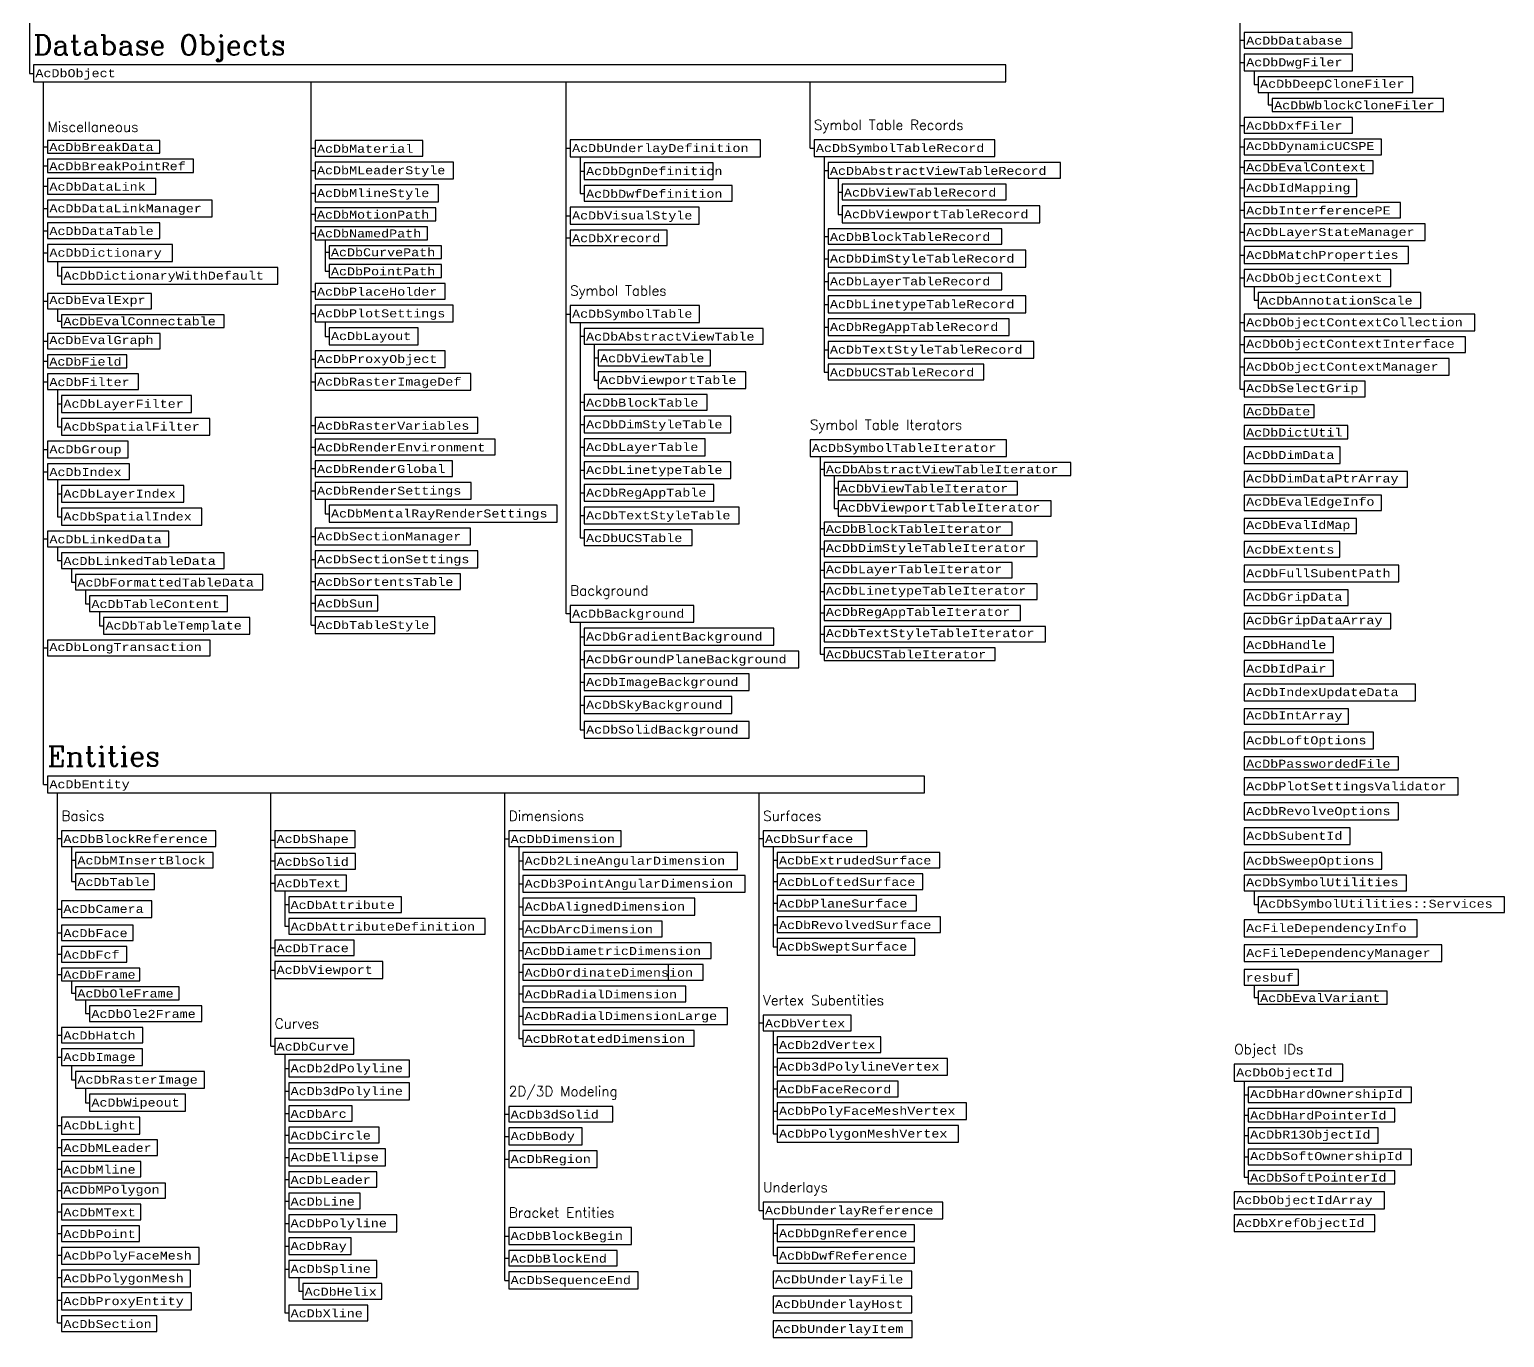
# Model space of a CAD drawing. Header units: inches. Extents: x 350 to 856, y -216 to 10.
# Drawn here: x 351.1 to 424.8, y -106.5 to -41.1 of the extents above; entities that cross this region are included whole.
import ezdxf

# ---------------------------------------------------------------- set-up
doc = ezdxf.new("R2010")
doc.units = ezdxf.units.IN
doc.header["$MEASUREMENT"] = 0
doc.layers.add('Unmanaged', color=7, linetype='Continuous')
doc.layers.add('Unmanaged w Wrappers', color=3, linetype='Continuous')
doc.styles.add('Categories', font='romanc.shx', dxfattribs={"height": 0.5})
doc.styles.add('Headings', font='romanc.shx', dxfattribs={"height": 1})
doc.styles.add('Unmanaged', font='COUR.TTF', dxfattribs={"height": 0.2})

msp = doc.modelspace()

# ---------------------------------------------------------------- linework, layer by layer
for p, q in [((411.623, -59.114), (411.623, -0.743)), ((351.1, -38.777), (351.1, -43.341)), ((411.623, -41.686), (411.823, -41.686)), ((351.1, -43.341), (351.3, -43.341)), ((411.623, -42.795), (411.823, -42.795)), ((412.323, -43.216), (412.323, -43.904)), ((351.8, -78.873), (351.8, -43.763)), ((365.175, -70.918), (365.175, -43.763)), ((377.926, -70.351), (377.926, -43.763)), ((390.115, -47.083), (390.115, -43.763)), ((412.323, -43.904), (412.523, -43.904)), ((413.023, -44.292), (413.023, -44.919)), ((413.023, -44.919), (413.223, -44.919)), ((411.623, -45.938), (411.823, -45.938)), ((351.8, -47.015), (352, -47.015)), ((365.175, -47.086), (365.375, -47.086)), ((377.926, -47.083), (378.126, -47.083)), ((390.115, -47.083), (390.315, -47.083)), ((411.623, -47.016), (411.823, -47.016)), ((378.626, -47.504), (378.626, -49.338)), ((390.815, -47.501), (390.815, -58.263)), ((351.8, -47.963), (352, -47.963)), ((365.175, -48.195), (365.375, -48.195)), ((378.626, -48.225), (378.826, -48.225)), ((390.815, -48.192), (391.015, -48.192)), ((391.515, -48.583), (391.515, -50.387)), ((411.623, -48.024), (411.823, -48.024)), ((351.8, -48.981), (352, -48.981)), ((365.175, -49.334), (365.375, -49.334)), ((378.626, -49.338), (378.826, -49.338)), ((391.515, -49.274), (391.715, -49.274)), ((411.623, -49.066), (411.823, -49.066)), ((351.8, -50.094), (352, -50.094)), ((365.175, -50.383), (365.375, -50.383)), ((377.926, -50.451), (378.126, -50.451)), ((391.515, -50.387), (391.715, -50.387)), ((411.623, -50.175), (411.823, -50.175)), ((351.8, -51.203), (352, -51.203)), ((365.175, -51.331), (365.375, -51.331)), ((377.926, -51.56), (378.126, -51.56)), ((390.815, -51.496), (391.015, -51.496)), ((411.623, -51.28), (411.823, -51.28)), ((351.8, -52.312), (352, -52.312)), ((365.875, -51.651), (365.875, -53.219)), ((365.875, -52.271), (366.075, -52.271)), ((352.5, -52.733), (352.5, -53.455)), ((390.815, -52.605), (391.015, -52.605)), ((411.623, -52.419), (411.823, -52.419)), ((352.5, -53.455), (352.7, -53.455)), ((365.875, -53.219), (366.075, -53.219)), ((390.815, -53.744), (391.015, -53.744)), ((411.623, -53.562), (411.823, -53.562)), ((365.175, -54.234), (365.375, -54.234)), ((412.323, -53.983), (412.323, -54.675)), ((351.8, -54.719), (352, -54.719)), ((352.5, -55.1), (352.5, -55.72)), ((390.815, -54.883), (391.015, -54.883)), ((412.323, -54.675), (412.523, -54.675)), ((352.5, -55.72), (352.7, -55.72)), ((365.175, -55.342), (365.375, -55.342)), ((365.875, -55.764), (365.875, -56.482)), ((377.926, -55.365), (378.126, -55.365)), ((378.626, -55.783), (378.626, -66.545)), ((390.815, -56.022), (391.015, -56.022)), ((411.623, -55.787), (411.823, -55.787)), ((351.8, -56.721), (352, -56.721)), ((365.875, -56.482), (366.075, -56.482)), ((378.626, -56.474), (378.826, -56.474)), ((379.326, -56.865), (379.326, -58.669)), ((390.815, -57.158), (391.015, -57.158)), ((411.623, -56.896), (411.823, -56.896)), ((351.8, -57.729), (352, -57.729)), ((365.175, -57.621), (365.375, -57.621)), ((379.326, -57.556), (379.526, -57.556)), ((411.623, -58.005), (411.823, -58.005)), ((351.8, -58.747), (352, -58.747)), ((365.175, -58.76), (365.375, -58.76)), ((379.326, -58.669), (379.526, -58.669)), ((390.815, -58.263), (391.015, -58.263)), ((352.5, -59.138), (352.5, -61.003)), ((411.623, -59.114), (411.823, -59.114)), ((352.5, -59.86), (352.7, -59.86)), ((378.626, -59.778), (378.826, -59.778)), ((352.5, -61.003), (352.7, -61.003)), ((365.175, -60.93), (365.375, -60.93)), ((378.626, -60.887), (378.826, -60.887)), ((351.8, -62.142), (352, -62.142)), ((365.175, -62.012), (365.375, -62.012)), ((378.626, -62.026), (378.826, -62.026)), ((390.615, -62.486), (390.615, -72.365)), ((351.8, -63.247), (352, -63.247)), ((365.175, -63.091), (365.375, -63.091)), ((378.626, -63.165), (378.826, -63.165)), ((390.615, -63.114), (390.815, -63.114)), ((352.5, -63.635), (352.5, -65.492)), ((391.315, -63.441), (391.315, -65.083)), ((391.315, -64.068), (391.515, -64.068)), ((352.5, -64.352), (352.7, -64.352)), ((365.175, -64.2), (365.375, -64.2)), ((365.875, -64.621), (365.875, -65.343)), ((378.626, -64.304), (378.826, -64.304)), ((352.5, -65.492), (352.7, -65.492)), ((365.875, -65.343), (366.075, -65.343)), ((378.626, -65.44), (378.826, -65.44)), ((391.315, -65.083), (391.515, -65.083)), ((390.615, -66.091), (390.815, -66.091)), ((351.8, -66.604), (352, -66.604)), ((352.5, -66.995), (352.5, -67.687)), ((365.175, -66.486), (365.375, -66.486)), ((378.626, -66.545), (378.826, -66.545)), ((352.5, -67.687), (352.7, -67.687)), ((365.175, -67.628), (365.375, -67.628)), ((390.615, -67.099), (390.815, -67.099)), ((353.2, -68.078), (353.2, -68.765)), ((390.615, -68.167), (390.815, -68.167)), ((353.2, -68.765), (353.4, -68.765)), ((353.9, -69.153), (353.9, -69.841)), ((365.175, -68.737), (365.375, -68.737)), ((390.615, -69.235), (390.815, -69.235)), ((353.9, -69.841), (354.1, -69.841)), ((365.175, -69.812), (365.375, -69.812)), ((354.6, -70.228), (354.6, -70.946)), ((378.126, -70.351), (377.926, -70.351)), ((378.626, -70.768), (378.626, -76.143)), ((390.615, -70.304), (390.815, -70.304)), ((354.6, -70.946), (354.8, -70.946)), ((365.175, -70.918), (365.375, -70.918)), ((378.626, -71.49), (378.826, -71.49)), ((390.615, -71.365), (390.815, -71.365)), ((351.8, -72.051), (352, -72.051)), ((378.626, -72.629), (378.826, -72.629)), ((390.615, -72.365), (390.815, -72.365)), ((378.626, -73.764), (378.826, -73.764)), ((378.626, -74.904), (378.826, -74.904)), ((378.626, -76.143), (378.826, -76.143)), ((351.8, -78.873), (352, -78.873)), ((352.5, -105.783), (352.5, -79.294)), ((363.156, -91.956), (363.156, -79.294)), ((374.855, -103.654), (374.855, -79.294)), ((387.569, -100.167), (387.569, -79.294)), ((352.5, -81.58), (352.7, -81.58)), ((363.156, -81.66), (363.356, -81.66)), ((374.855, -81.584), (375.055, -81.584)), ((387.569, -81.58), (387.769, -81.58)), ((353.2, -81.968), (353.2, -83.731)), ((375.555, -81.975), (375.555, -91.567)), ((388.269, -81.968), (388.269, -86.986)), ((353.2, -82.655), (353.4, -82.655)), ((363.156, -82.693), (363.356, -82.693)), ((375.555, -82.696), (375.755, -82.696)), ((388.269, -82.655), (388.469, -82.655)), ((353.2, -83.731), (353.4, -83.731)), ((363.156, -83.798), (363.356, -83.798)), ((375.555, -83.839), (375.755, -83.839)), ((388.269, -83.731), (388.469, -83.731)), ((363.856, -84.186), (363.856, -85.959)), ((412.323, -84.19), (412.323, -84.877)), ((352.5, -85.105), (352.7, -85.105)), ((363.856, -84.877), (364.056, -84.877)), ((375.555, -84.982), (375.755, -84.982)), ((388.269, -84.806), (388.469, -84.806)), ((412.323, -84.877), (412.523, -84.877)), ((363.856, -85.959), (364.056, -85.959)), ((375.555, -86.094), (375.755, -86.094)), ((388.269, -85.881), (388.469, -85.881)), ((352.5, -86.287), (352.7, -86.287)), ((388.269, -86.986), (388.469, -86.986)), ((352.5, -87.362), (352.7, -87.362)), ((363.156, -87.038), (363.356, -87.038)), ((375.555, -87.177), (375.755, -87.177)), ((352.5, -88.37), (352.7, -88.37)), ((363.156, -88.147), (363.356, -88.147)), ((375.555, -88.259), (375.755, -88.259)), ((353.2, -88.69), (353.2, -89.31)), ((412.323, -88.898), (412.323, -89.526)), ((353.2, -89.31), (353.4, -89.31)), ((353.9, -89.63), (353.9, -90.321)), ((375.555, -89.341), (375.755, -89.341)), ((412.323, -89.526), (412.523, -89.526)), ((353.9, -90.321), (354.1, -90.321)), ((375.555, -90.454), (375.755, -90.454)), ((352.5, -91.398), (352.7, -91.398)), ((387.569, -90.792), (387.769, -90.792)), ((388.269, -91.179), (388.269, -96.331)), ((363.156, -91.956), (363.356, -91.956)), ((375.555, -91.567), (375.755, -91.567)), ((388.269, -91.87), (388.469, -91.87)), ((352.5, -92.504), (352.7, -92.504)), ((363.856, -92.344), (363.856, -105.282)), ((353.2, -92.921), (353.2, -93.639)), ((363.856, -93.065), (364.056, -93.065)), ((388.269, -92.981), (388.469, -92.981)), ((353.2, -93.639), (353.4, -93.639)), ((353.9, -94.057), (353.9, -94.778)), ((363.856, -94.208), (364.056, -94.208)), ((388.269, -94.09), (388.469, -94.09)), ((411.823, -93.696), (411.823, -98.504)), ((353.9, -94.778), (354.1, -94.778)), ((411.823, -94.384), (412.023, -94.384)), ((363.856, -95.317), (364.056, -95.317)), ((374.855, -95.349), (375.055, -95.349)), ((388.269, -95.195), (388.469, -95.195)), ((411.823, -95.399), (412.023, -95.399)), ((352.5, -95.921), (352.7, -95.921)), ((363.856, -96.396), (364.056, -96.396)), ((374.855, -96.458), (375.055, -96.458)), ((388.269, -96.331), (388.469, -96.331)), ((411.823, -96.414), (412.023, -96.414)), ((352.5, -97.019), (352.7, -97.019)), ((363.856, -97.508), (364.056, -97.508)), ((374.855, -97.597), (375.055, -97.597)), ((411.823, -97.489), (412.023, -97.489)), ((352.5, -98.098), (352.7, -98.098)), ((363.856, -98.617), (364.056, -98.617)), ((411.823, -98.504), (412.023, -98.504)), ((352.5, -99.17), (352.7, -99.17)), ((352.5, -100.238), (352.7, -100.238)), ((363.856, -99.696), (364.056, -99.696)), ((387.569, -100.167), (387.769, -100.167)), ((363.856, -100.808), (364.056, -100.808)), ((388.269, -100.584), (388.269, -102.407)), ((352.5, -101.317), (352.7, -101.317)), ((374.855, -101.44), (375.055, -101.44)), ((388.269, -101.302), (388.469, -101.302)), ((352.5, -102.399), (352.7, -102.399)), ((363.856, -101.948), (364.056, -101.948)), ((388.269, -102.407), (388.469, -102.407)), ((363.856, -103.087), (364.056, -103.087)), ((374.855, -102.549), (375.055, -102.549)), ((352.5, -103.508), (352.7, -103.508)), ((364.556, -103.508), (364.556, -104.199)), ((374.855, -103.654), (375.055, -103.654)), ((352.5, -104.644), (352.7, -104.644)), ((364.556, -104.199), (364.756, -104.199)), ((363.856, -105.282), (364.056, -105.282)), ((352.5, -105.783), (352.7, -105.783))]:
    msp.add_line(p, q)
for points in [[(411.823, -41.298), (411.823, -42.074), (417.221, -42.074), (417.221, -41.298)], [(411.823, -42.374), (411.823, -43.216), (417.228, -43.216), (417.228, -42.374)], [(351.3, -42.92), (351.3, -43.763), (399.905, -43.763), (399.905, -42.92)], [(412.523, -43.516), (412.523, -44.292), (420.241, -44.292), (420.241, -43.516)], [(413.223, -44.592), (413.223, -45.246), (421.781, -45.246), (421.781, -44.592)], [(411.823, -45.546), (411.823, -46.329), (417.228, -46.329), (417.228, -45.546)], [(352, -46.695), (352, -47.335), (357.616, -47.335), (357.616, -46.695)], [(365.375, -46.695), (365.375, -47.478), (370.769, -47.478), (370.769, -46.695)], [(378.126, -46.661), (378.126, -47.504), (387.641, -47.504), (387.641, -46.661)], [(390.315, -46.665), (390.315, -47.501), (399.355, -47.501), (399.355, -46.665)], [(411.823, -46.629), (411.823, -47.404), (418.686, -47.404), (418.686, -46.629)], [(352, -47.635), (352, -48.29), (359.298, -48.29), (359.298, -47.635)], [(365.375, -47.778), (365.375, -48.613), (372.3, -48.613), (372.3, -47.778)], [(378.826, -47.804), (378.826, -48.647), (385.281, -48.647), (385.281, -47.804)], [(391.015, -47.801), (391.015, -48.583), (402.637, -48.583), (402.637, -47.801)], [(411.823, -47.704), (411.823, -48.344), (418.269, -48.344), (418.269, -47.704)], [(352, -48.59), (352, -49.373), (357.415, -49.373), (357.415, -48.59)], [(411.823, -48.644), (411.823, -49.487), (417.444, -49.487), (417.444, -48.644)], [(365.375, -48.913), (365.375, -49.756), (371.544, -49.756), (371.544, -48.913)], [(378.826, -48.947), (378.826, -49.729), (386.224, -49.729), (386.224, -48.947)], [(391.715, -48.883), (391.715, -49.665), (399.927, -49.665), (399.927, -48.883)], [(352, -49.673), (352, -50.515), (360.227, -50.515), (360.227, -49.673)], [(365.375, -50.056), (365.375, -50.711), (371.419, -50.711), (371.419, -50.056)], [(378.126, -50.029), (378.126, -50.872), (384.574, -50.872), (384.574, -50.029)], [(391.715, -49.965), (391.715, -50.808), (401.597, -50.808), (401.597, -49.965)], [(411.823, -49.787), (411.823, -50.562), (419.636, -50.562), (419.636, -49.787)], [(352, -50.815), (352, -51.591), (357.608, -51.591), (357.608, -50.815)], [(411.823, -50.862), (411.823, -51.698), (420.867, -51.698), (420.867, -50.862)], [(365.375, -51.011), (365.375, -51.651), (370.999, -51.651), (370.999, -51.011)], [(378.126, -51.172), (378.126, -51.947), (382.982, -51.947), (382.982, -51.172)], [(391.015, -51.108), (391.015, -51.883), (399.701, -51.883), (399.701, -51.108)], [(352, -51.891), (352, -52.733), (358.256, -52.733), (358.256, -51.891)], [(366.075, -51.951), (366.075, -52.591), (371.699, -52.591), (371.699, -51.951)], [(391.015, -52.183), (391.015, -53.026), (400.897, -53.026), (400.897, -52.183)], [(411.823, -51.998), (411.823, -52.841), (420.038, -52.841), (420.038, -51.998)], [(352.7, -53.033), (352.7, -53.876), (363.506, -53.876), (363.506, -53.033)], [(366.075, -52.891), (366.075, -53.546), (371.699, -53.546), (371.699, -52.891)], [(391.015, -53.326), (391.015, -54.162), (399.701, -54.162), (399.701, -53.326)], [(411.823, -53.141), (411.823, -53.983), (419.151, -53.983), (419.151, -53.141)], [(352, -54.339), (352, -55.1), (357.197, -55.1), (357.197, -54.339)], [(365.375, -53.846), (365.375, -54.621), (371.875, -54.621), (371.875, -53.846)], [(391.015, -54.462), (391.015, -55.304), (400.897, -55.304), (400.897, -54.462)], [(412.523, -54.283), (412.523, -55.066), (420.643, -55.066), (420.643, -54.283)], [(365.375, -54.921), (365.375, -55.764), (372.281, -55.764), (372.281, -54.921)], [(378.126, -54.947), (378.126, -55.783), (384.595, -55.783), (384.595, -54.947)], [(352.7, -55.4), (352.7, -56.04), (360.823, -56.04), (360.823, -55.4)], [(391.015, -55.604), (391.015, -56.44), (400.068, -56.44), (400.068, -55.604)], [(411.823, -55.366), (411.823, -56.209), (423.354, -56.209), (423.354, -55.366)], [(352, -56.34), (352, -57.101), (357.624, -57.101), (357.624, -56.34)], [(366.075, -56.064), (366.075, -56.899), (370.53, -56.899), (370.53, -56.064)], [(378.826, -56.083), (378.826, -56.865), (387.771, -56.865), (387.771, -56.083)], [(391.015, -56.74), (391.015, -57.575), (401.306, -57.575), (401.306, -56.74)], [(411.823, -56.509), (411.823, -57.284), (422.887, -57.284), (422.887, -56.509)], [(352, -57.401), (352, -58.056), (355.964, -58.056), (355.964, -57.401)], [(365.375, -57.199), (365.375, -58.042), (371.875, -58.042), (371.875, -57.199)], [(379.526, -57.165), (379.526, -57.948), (385.134, -57.948), (385.134, -57.165)], [(391.015, -57.875), (391.015, -58.651), (398.809, -58.651), (398.809, -57.875)], [(411.823, -57.584), (411.823, -58.427), (422.065, -58.427), (422.065, -57.584)], [(352, -58.356), (352, -59.138), (356.55, -59.138), (356.55, -58.356)], [(365.375, -58.342), (365.375, -59.178), (373.166, -59.178), (373.166, -58.342)], [(379.526, -58.248), (379.526, -59.09), (386.911, -59.09), (386.911, -58.248)], [(411.823, -58.727), (411.823, -59.502), (417.859, -59.502), (417.859, -58.727)], [(352.7, -59.438), (352.7, -60.281), (359.196, -60.281), (359.196, -59.438)], [(378.826, -59.39), (378.826, -60.165), (384.971, -60.165), (384.971, -59.39)], [(411.823, -59.902), (411.823, -60.542), (415.324, -60.542), (415.324, -59.902)], [(352.7, -60.581), (352.7, -61.424), (360.109, -61.424), (360.109, -60.581)], [(365.375, -60.539), (365.375, -61.321), (373.516, -61.321), (373.516, -60.539)], [(378.826, -60.465), (378.826, -61.308), (386.16, -61.308), (386.16, -60.465)], [(411.823, -60.942), (411.823, -61.597), (416.996, -61.597), (416.996, -60.942)], [(352, -61.724), (352, -62.559), (356.032, -62.559), (356.032, -61.724)], [(365.375, -61.621), (365.375, -62.404), (374.372, -62.404), (374.372, -61.621)], [(378.826, -61.608), (378.826, -62.444), (384.874, -62.444), (384.874, -61.608)], [(390.115, -61.651), (390.115, -62.486), (399.941, -62.486), (399.941, -61.651)], [(411.823, -61.997), (411.823, -62.84), (416.617, -62.84), (416.617, -61.997)], [(352, -62.859), (352, -63.635), (356.102, -63.635), (356.102, -62.859)], [(365.375, -62.704), (365.375, -63.479), (372.249, -63.479), (372.249, -62.704)], [(378.826, -62.744), (378.826, -63.586), (386.16, -63.586), (386.16, -62.744)], [(390.815, -62.786), (390.815, -63.441), (403.155, -63.441), (403.155, -62.786)], [(411.823, -63.24), (411.823, -64.015), (419.982, -64.015), (419.982, -63.24)], [(352.7, -63.935), (352.7, -64.77), (358.821, -64.77), (358.821, -63.935)], [(365.375, -63.779), (365.375, -64.621), (373.18, -64.621), (373.18, -63.779)], [(378.826, -63.886), (378.826, -64.722), (385.313, -64.722), (385.313, -63.886)], [(391.515, -63.741), (391.515, -64.396), (400.493, -64.396), (400.493, -63.741)], [(391.515, -64.696), (391.515, -65.471), (402.174, -65.471), (402.174, -64.696)], [(411.823, -64.415), (411.823, -65.176), (418.69, -65.176), (418.69, -64.415)], [(352.7, -65.07), (352.7, -65.913), (359.71, -65.913), (359.71, -65.07)], [(366.075, -64.921), (366.075, -65.764), (377.477, -65.764), (377.477, -64.921)], [(378.826, -65.022), (378.826, -65.858), (386.568, -65.858), (386.568, -65.022)], [(411.823, -65.576), (411.823, -66.337), (417.439, -66.337), (417.439, -65.576)], [(352, -66.213), (352, -66.995), (358.069, -66.995), (358.069, -66.213)], [(365.375, -66.064), (365.375, -66.907), (373.143, -66.907), (373.143, -66.064)], [(378.826, -66.158), (378.826, -66.933), (384.224, -66.933), (384.224, -66.158)], [(390.815, -65.771), (390.815, -66.411), (400.213, -66.411), (400.213, -65.771)], [(390.815, -66.711), (390.815, -67.487), (401.474, -67.487), (401.474, -66.711)], [(411.823, -66.737), (411.823, -67.513), (416.593, -67.513), (416.593, -66.737)], [(352.7, -67.295), (352.7, -68.078), (360.83, -68.078), (360.83, -67.295)], [(365.375, -67.207), (365.375, -68.05), (373.506, -68.05), (373.506, -67.207)], [(390.815, -67.787), (390.815, -68.548), (400.213, -68.548), (400.213, -67.787)], [(353.4, -68.378), (353.4, -69.153), (362.768, -69.153), (362.768, -68.378)], [(365.375, -68.35), (365.375, -69.125), (372.638, -69.125), (372.638, -68.35)], [(411.823, -67.913), (411.823, -68.748), (419.541, -68.748), (419.541, -67.913)], [(390.815, -68.848), (390.815, -69.623), (401.474, -69.623), (401.474, -68.848)], [(411.823, -69.148), (411.823, -69.923), (417.018, -69.923), (417.018, -69.148)], [(354.1, -69.453), (354.1, -70.228), (360.994, -70.228), (360.994, -69.453)], [(365.375, -69.425), (365.375, -70.2), (368.51, -70.2), (368.51, -69.425)], [(378.126, -69.933), (378.126, -70.768), (384.304, -70.768), (384.304, -69.933)], [(390.815, -69.923), (390.815, -70.684), (400.634, -70.684), (400.634, -69.923)], [(354.8, -70.528), (354.8, -71.364), (362.111, -71.364), (362.111, -70.528)], [(365.375, -70.5), (365.375, -71.336), (371.369, -71.336), (371.369, -70.5)], [(411.823, -70.323), (411.823, -71.099), (419.142, -71.099), (419.142, -70.323)], [(378.826, -71.068), (378.826, -71.911), (388.311, -71.911), (388.311, -71.068)], [(390.815, -70.984), (390.815, -71.745), (401.894, -71.745), (401.894, -70.984)], [(411.823, -71.499), (411.823, -72.274), (416.277, -72.274), (416.277, -71.499)], [(352, -71.664), (352, -72.439), (360.137, -72.439), (360.137, -71.664)], [(378.826, -72.211), (378.826, -73.047), (389.549, -73.047), (389.549, -72.211)], [(390.815, -72.045), (390.815, -72.685), (399.373, -72.685), (399.373, -72.045)], [(411.823, -72.674), (411.823, -73.456), (416.284, -73.456), (416.284, -72.674)], [(378.826, -73.347), (378.826, -74.182), (387.073, -74.182), (387.073, -73.347)], [(411.823, -73.856), (411.823, -74.692), (420.379, -74.692), (420.379, -73.856)], [(378.826, -74.486), (378.826, -75.321), (386.21, -75.321), (386.21, -74.486)], [(411.823, -75.092), (411.823, -75.853), (417.041, -75.853), (417.041, -75.092)], [(378.826, -75.721), (378.826, -76.564), (387.073, -76.564), (387.073, -75.721)], [(411.823, -76.253), (411.823, -77.096), (418.276, -77.096), (418.276, -76.253)], [(411.823, -77.496), (411.823, -78.15), (419.526, -78.15), (419.526, -77.496)], [(352, -78.452), (352, -79.294), (395.837, -79.294), (395.837, -78.452)], [(411.823, -78.55), (411.823, -79.393), (422.514, -79.393), (422.514, -78.55)], [(411.823, -79.793), (411.823, -80.636), (419.529, -80.636), (419.529, -79.793)], [(411.823, -81.036), (411.823, -81.871), (417.113, -81.871), (417.113, -81.036)], [(352.7, -81.193), (352.7, -81.968), (360.421, -81.968), (360.421, -81.193)], [(363.356, -81.193), (363.356, -82.028), (367.381, -82.028), (367.381, -81.193)], [(375.055, -81.193), (375.055, -81.975), (380.67, -81.975), (380.67, -81.193)], [(387.769, -81.193), (387.769, -81.968), (392.957, -81.968), (392.957, -81.193)], [(353.4, -82.268), (353.4, -83.043), (360.285, -83.043), (360.285, -82.268)], [(363.356, -82.328), (363.356, -83.11), (367.402, -83.11), (367.402, -82.328)], [(375.755, -82.275), (375.755, -83.118), (386.497, -83.118), (386.497, -82.275)], [(388.469, -82.268), (388.469, -83.043), (396.606, -83.043), (396.606, -82.268)], [(411.823, -82.271), (411.823, -83.114), (418.7, -83.114), (418.7, -82.271)], [(353.4, -83.343), (353.4, -84.118), (357.344, -84.118), (357.344, -83.343)], [(363.356, -83.41), (363.356, -84.186), (366.95, -84.186), (366.95, -83.41)], [(375.755, -83.418), (375.755, -84.26), (386.871, -84.26), (386.871, -83.418)], [(388.469, -83.343), (388.469, -84.118), (395.759, -84.118), (395.759, -83.343)], [(411.823, -83.414), (411.823, -84.19), (419.929, -84.19), (419.929, -83.414)], [(352.7, -84.688), (352.7, -85.523), (357.208, -85.523), (357.208, -84.688)], [(364.056, -84.486), (364.056, -85.268), (369.7, -85.268), (369.7, -84.486)], [(375.755, -84.56), (375.755, -85.403), (384.361, -85.403), (384.361, -84.56)], [(388.469, -84.418), (388.469, -85.193), (395.432, -85.193), (395.432, -84.418)], [(412.523, -84.49), (412.523, -85.265), (424.831, -85.265), (424.831, -84.49)], [(388.469, -85.493), (388.469, -86.269), (396.634, -86.269), (396.634, -85.493)], [(352.7, -85.899), (352.7, -86.674), (356.281, -86.674), (356.281, -85.899)], [(364.056, -85.568), (364.056, -86.35), (373.879, -86.35), (373.879, -85.568)], [(375.755, -85.703), (375.755, -86.486), (382.723, -86.486), (382.723, -85.703)], [(411.823, -85.638), (411.823, -86.48), (420.465, -86.48), (420.465, -85.638)], [(352.7, -86.974), (352.7, -87.75), (355.964, -87.75), (355.964, -86.974)], [(363.356, -86.65), (363.356, -87.426), (367.334, -87.426), (367.334, -86.65)], [(375.755, -86.786), (375.755, -87.568), (385.169, -87.568), (385.169, -86.786)], [(388.469, -86.569), (388.469, -87.404), (395.363, -87.404), (395.363, -86.569)], [(411.823, -86.88), (411.823, -87.723), (421.696, -87.723), (421.696, -86.88)], [(363.356, -87.726), (363.356, -88.568), (368.756, -88.568), (368.756, -87.726)], [(352.7, -88.05), (352.7, -88.69), (356.622, -88.69), (356.622, -88.05)], [(375.755, -87.868), (375.755, -88.65), (384.78, -88.65), (384.78, -87.868)], [(375.755, -87.868), (375.755, -88.65), (383.05, -88.65), (383.05, -87.868)], [(411.823, -88.123), (411.823, -88.898), (414.532, -88.898), (414.532, -88.123)], [(353.4, -88.99), (353.4, -89.63), (358.582, -89.63), (358.582, -88.99)], [(375.755, -88.95), (375.755, -89.733), (383.906, -89.733), (383.906, -88.95)], [(412.523, -89.198), (412.523, -89.853), (418.969, -89.853), (418.969, -89.198)], [(354.1, -89.93), (354.1, -90.711), (359.708, -90.711), (359.708, -89.93)], [(375.755, -90.033), (375.755, -90.875), (385.996, -90.875), (385.996, -90.033)], [(387.769, -90.404), (387.769, -91.179), (392.172, -91.179), (392.172, -90.404)], [(352.7, -91.011), (352.7, -91.786), (356.765, -91.786), (356.765, -91.011)], [(375.755, -91.175), (375.755, -91.958), (384.327, -91.958), (384.327, -91.175)], [(352.7, -92.086), (352.7, -92.921), (356.755, -92.921), (356.755, -92.086)], [(363.356, -91.568), (363.356, -92.344), (367.319, -92.344), (367.319, -91.568)], [(388.469, -91.479), (388.469, -92.26), (393.65, -92.26), (393.65, -91.479)], [(364.056, -92.644), (364.056, -93.486), (370.103, -93.486), (370.103, -92.644)], [(388.469, -92.56), (388.469, -93.402), (396.996, -93.402), (396.996, -92.56)], [(411.323, -92.853), (411.323, -93.696), (416.742, -93.696), (416.742, -92.853)], [(353.4, -93.221), (353.4, -94.057), (359.844, -94.057), (359.844, -93.221)], [(354.1, -94.357), (354.1, -95.2), (358.9, -95.2), (358.9, -94.357)], [(364.056, -93.786), (364.056, -94.629), (370.103, -94.629), (370.103, -93.786)], [(388.469, -93.702), (388.469, -94.478), (394.522, -94.478), (394.522, -93.702)], [(412.023, -93.996), (412.023, -94.771), (420.188, -94.771), (420.188, -93.996)], [(364.056, -94.929), (364.056, -95.704), (367.226, -95.704), (367.226, -94.929)], [(375.055, -94.958), (375.055, -95.74), (380.264, -95.74), (380.264, -94.958)], [(388.469, -94.778), (388.469, -95.613), (397.939, -95.613), (397.939, -94.778)], [(412.023, -95.071), (412.023, -95.726), (419.348, -95.726), (419.348, -95.071)], [(352.7, -95.5), (352.7, -96.343), (356.62, -96.343), (356.62, -95.5)], [(364.056, -96.004), (364.056, -96.787), (368.583, -96.787), (368.583, -96.004)], [(375.055, -96.04), (375.055, -96.876), (378.729, -96.876), (378.729, -96.04)], [(388.469, -95.913), (388.469, -96.749), (397.546, -96.749), (397.546, -95.913)], [(412.023, -96.026), (412.023, -96.801), (418.508, -96.801), (418.508, -96.026)], [(352.7, -96.632), (352.7, -97.407), (357.492, -97.407), (357.492, -96.632)], [(364.056, -97.087), (364.056, -97.929), (368.895, -97.929), (368.895, -97.087)], [(375.055, -97.176), (375.055, -98.019), (379.478, -98.019), (379.478, -97.176)], [(412.023, -97.101), (412.023, -97.877), (420.188, -97.877), (420.188, -97.101)], [(352.7, -97.707), (352.7, -98.489), (356.671, -98.489), (356.671, -97.707)], [(352.7, -98.789), (352.7, -99.55), (357.896, -99.55), (357.896, -98.789)], [(364.056, -98.229), (364.056, -99.005), (368.47, -99.005), (368.47, -98.229)], [(412.023, -98.177), (412.023, -98.831), (419.348, -98.831), (419.348, -98.177)], [(364.056, -99.305), (364.056, -100.087), (367.621, -100.087), (367.621, -99.305)], [(411.323, -99.231), (411.323, -100.074), (418.828, -100.074), (418.828, -99.231)], [(352.7, -99.85), (352.7, -100.626), (356.673, -100.626), (356.673, -99.85)], [(387.769, -99.749), (387.769, -100.584), (396.752, -100.584), (396.752, -99.749)], [(352.7, -100.926), (352.7, -101.708), (356.602, -101.708), (356.602, -100.926)], [(364.056, -100.387), (364.056, -101.23), (369.454, -101.23), (369.454, -100.387)], [(388.469, -100.884), (388.469, -101.72), (395.34, -101.72), (395.34, -100.884)], [(411.323, -100.374), (411.323, -101.217), (418.343, -101.217), (418.343, -100.374)], [(364.056, -101.53), (364.056, -102.365), (367.183, -102.365), (367.183, -101.53)], [(375.055, -101.019), (375.055, -101.861), (381.19, -101.861), (381.19, -101.019)], [(352.7, -102.008), (352.7, -102.844), (359.579, -102.844), (359.579, -102.008)], [(375.055, -102.161), (375.055, -102.936), (380.474, -102.936), (380.474, -102.161)], [(388.469, -102.02), (388.469, -102.795), (395.34, -102.795), (395.34, -102.02)], [(352.7, -103.144), (352.7, -103.979), (359.155, -103.979), (359.155, -103.144)], [(364.056, -102.665), (364.056, -103.508), (368.47, -103.508), (368.47, -102.665)], [(388.269, -103.195), (388.269, -104.038), (395.205, -104.038), (395.205, -103.195)], [(364.756, -103.808), (364.756, -104.59), (368.718, -104.59), (368.718, -103.808)], [(375.055, -103.236), (375.055, -104.072), (381.522, -104.072), (381.522, -103.236)], [(352.7, -104.279), (352.7, -105.122), (359.204, -105.122), (359.204, -104.279)], [(388.269, -104.438), (388.269, -105.273), (395.207, -105.273), (395.207, -104.438)], [(352.7, -105.422), (352.7, -106.204), (357.468, -106.204), (357.468, -105.422)], [(364.056, -104.89), (364.056, -105.673), (368.007, -105.673), (368.007, -104.89)], [(388.269, -105.673), (388.269, -106.509), (395.23, -106.509), (395.23, -105.673)]]:
    msp.add_lwpolyline(points, close=True)

# ---------------------------------------------------------------- texts
at = {"style": 'Unmanaged'}
msp.add_text('AcDbMPolygon', height=0.4, dxfattribs=at).set_placement((352.794, -99.318))
at = {"char_height": 1, "attachment_point": 1, "style": 'Headings'}
for s, insert, width in [('Database Objects', (351.3, -41.42), 48.60491), ('Entities', (352, -76.952), 43.83744)]:
    msp.add_mtext(s, dxfattribs=dict(at, insert=insert, width=width))
at = {"color": 1, "char_height": 0.5, "attachment_point": 1, "style": 'Categories'}
for s, insert, width in [('Symbol Table Records', (390.315, -45.665), 10.42014), ('Miscellaneous', (352, -45.763), 5.53098), ('Symbol Tables', (378.126, -53.947), 6.02838), ('Symbol Table Iterators', (390.115, -60.651), 11.90325), ('Background', (378.126, -68.933), 5.83949), ('Basics', (352.7, -80.193), 6.65863), ('Dimensions', (375.055, -80.193), 5.61504), ('Surfaces', (387.769, -80.193), 5.18803), ('Vertex Subentities', (387.769, -89.404), 8.08756), ('Curves', (363.356, -90.568), 4.76786), ('Object IDs', (411.323, -91.853), 5.41932), ('2D/3D Modeling', (375.055, -93.958), 9.09397), ('Underlays', (387.769, -98.749), 7.28889), ('Bracket Entities', (375.055, -100.019), 7.80883)]:
    msp.add_mtext(s, dxfattribs=dict(at, insert=insert, width=width))
at = {"layer": 'Unmanaged', "style": 'Unmanaged'}
for s, p in [('AcDbDeepCloneFiler', (412.617, -44.06)), ('AcDbWblockCloneFiler', (413.317, -45.135)), ('AcDbBreakData', (352.094, -47.224)), ('AcDbDynamicUCSPE', (411.917, -47.172)), ('AcDbBreakPointRef', (352.094, -48.179)), ('AcDbEvalContext', (411.917, -48.233)), ('AcDbMotionPath', (365.47, -50.599)), ('AcDbNamedPath', (365.47, -51.54)), ('AcDbCurvePath', (366.17, -52.48)), ('AcDbPointPath', (366.17, -53.435)), ('AcDbEvalExpr', (352.094, -54.868)), ('AcDbEvalConnectable', (352.794, -55.929)), ('AcDbEvalGraph', (352.094, -56.869)), ('AcDbObjectContextInterface', (411.917, -57.052)), ('AcDbField', (352.094, -57.945)), ('AcDbSelectGrip', (411.917, -59.27)), ('AcDbDate', (411.917, -60.431)), ('AcDbDictUtil', (411.917, -61.486)), ('AcDbAbstractViewTableIterator', (390.909, -63.33)), ('AcDbDimDataPtrArray', (411.917, -63.783)), ('AcDbViewTableIterator', (391.609, -64.284)), ('AcDbViewportTableIterator', (391.609, -65.239)), ('AcDbEvalEdgeInfo', (411.917, -64.944)), ('AcDbBlockTableIterator', (390.909, -66.3)), ('AcDbEvalIdMap', (411.917, -66.105)), ('AcDbDimStyleTableIterator', (390.909, -67.255)), ('AcDbLayerTableIterator', (390.909, -68.316)), ('AcDbLinetypeTableIterator', (390.909, -69.391)), ('AcDbGripData', (411.917, -69.691)), ('AcDbRegAppTableIterator', (390.909, -70.452)), ('AcDbGripDataArray', (411.917, -70.867)), ('AcDbTextStyleTableIterator', (390.909, -71.513)), ('AcDbLongTransaction', (352.094, -72.207)), ('AcDbUCSTableIterator', (390.909, -72.574)), ('AcDbIntArray', (411.917, -75.621)), ('AcDbPasswordedFile', (411.917, -78.039)), ('AcDbSymbolUtilities', (411.917, -83.958)), ('AcDbSymbolUtilities::Services', (412.617, -85.033)), ('AcDbFrame', (352.794, -88.579)), ('AcDbOleFrame', (353.494, -89.519)), ('AcDbEvalVariant', (412.617, -89.742)), ('AcDbHardOwnershipId', (412.117, -94.539)), ('AcDbHardPointerId', (412.117, -95.615)), ('AcDbR13ObjectId', (412.117, -96.569)), ('AcDbSoftOwnershipId', (412.117, -97.645)), ('AcDbSoftPointerId', (412.117, -98.72))]:
    msp.add_text(s, height=0.4, dxfattribs=at).set_placement(p)
at = {"layer": 'Unmanaged w Wrappers', "style": 'Unmanaged'}
for s, p in [('AcDbDatabase', (411.92, -41.903)), ('AcDbDwgFiler', (411.92, -42.985)), ('AcDbObject', (351.397, -43.532)), ('AcDbDxfFiler', (411.92, -46.158)), ('AcDbMaterial', (365.472, -47.307)), ('AcDbUnderlayDefinition', (378.223, -47.273)), ('AcDbSymbolTableRecord', (390.412, -47.269)), ('AcDbMLeaderStyle', (365.472, -48.382)), ('AcDbDgnDefinition', (378.923, -48.426)), ('AcDbAbstractViewTableRecord', (391.112, -48.412)), ('AcDbDataLink', (352.097, -49.202)), ('AcDbMlineStyle', (365.472, -49.525)), ('AcDbDwfDefinition', (378.923, -49.559)), ('AcDbViewTableRecord', (391.812, -49.495)), ('AcDbIdMapping', (411.92, -49.256)), ('AcDbDataLinkManager', (352.097, -50.284)), ('AcDbViewportTableRecord', (391.812, -50.577)), ('AcDbInterferencePE', (411.92, -50.392)), ('AcDbVisualStyle', (378.223, -50.641)), ('AcDbDataTable', (352.097, -51.42)), ('AcDbXrecord', (378.223, -51.776)), ('AcDbBlockTableRecord', (391.112, -51.713)), ('AcDbLayerStateManager', (411.92, -51.467)), ('AcDbDictionary', (352.097, -52.502)), ('AcDbMatchProperties', (411.92, -52.61)), ('AcDbDimStyleTableRecord', (391.112, -52.795)), ('AcDbDictionaryWithDefault', (352.797, -53.645)), ('AcDbLayerTableRecord', (391.112, -53.931)), ('AcDbObjectContext', (411.92, -53.752)), ('AcDbPlaceHolder', (365.472, -54.45)), ('AcDbAnnotationScale', (412.62, -54.895)), ('AcDbPlotSettings', (365.472, -55.533)), ('AcDbSymbolTable', (378.223, -55.552)), ('AcDbLinetypeTableRecord', (391.112, -55.073)), ('AcDbRegAppTableRecord', (391.112, -56.209)), ('AcDbObjectContextCollection', (411.92, -55.978)), ('AcDbLayout', (366.172, -56.668)), ('AcDbAbstractViewTable', (378.923, -56.694)), ('AcDbProxyObject', (365.472, -57.811)), ('AcDbViewTable', (379.623, -57.777)), ('AcDbTextStyleTableRecord', (391.112, -57.344)), ('AcDbUCSTableRecord', (391.112, -58.48)), ('AcDbObjectContextManager', (411.92, -58.196)), ('AcDbFilter', (352.097, -58.968)), ('AcDbRasterImageDef', (365.472, -58.947)), ('AcDbViewportTable', (379.623, -58.859)), ('AcDbLayerFilter', (352.797, -60.05)), ('AcDbBlockTable', (378.923, -59.995)), ('AcDbSpatialFilter', (352.797, -61.193)), ('AcDbRasterVariables', (365.472, -61.15)), ('AcDbDimStyleTable', (378.923, -61.077)), ('AcDbGroup', (352.097, -62.328)), ('AcDbRenderEnvironment', (365.472, -62.233)), ('AcDbLayerTable', (378.923, -62.213)), ('AcDbSymbolTableIterator', (390.212, -62.255)), ('AcDbDimData', (411.92, -62.609)), ('AcDbIndex', (352.097, -63.464)), ('AcDbRenderGlobal', (365.472, -63.308)), ('AcDbLinetypeTable', (378.923, -63.355)), ('AcDbLayerIndex', (352.797, -64.539)), ('AcDbRenderSettings', (365.472, -64.39)), ('AcDbRegAppTable', (378.923, -64.491)), ('AcDbSpatialIndex', (352.797, -65.682)), ('AcDbMentalRayRenderSettings', (366.172, -65.533)), ('AcDbTextStyleTable', (378.923, -65.627)), ('AcDbSectionManager', (365.472, -66.676)), ('AcDbUCSTable', (378.923, -66.762)), ('AcDbLinkedData', (352.097, -66.825)), ('AcDbExtents', (411.92, -67.342)), ('AcDbLinkedTableData', (352.797, -67.907)), ('AcDbSectionSettings', (365.472, -67.819)), ('AcDbFormattedTableData', (353.497, -68.982)), ('AcDbSortentsTable', (365.472, -68.954)), ('AcDbFullSubentPath', (411.92, -68.517)), ('AcDbTableContent', (354.197, -70.058)), ('AcDbSun', (365.472, -70.029)), ('AcDbTableTemplate', (354.897, -71.133)), ('AcDbTableStyle', (365.472, -71.105)), ('AcDbBackground', (378.223, -70.537)), ('AcDbGradientBackground', (378.923, -71.68)), ('AcDbHandle', (411.92, -72.103)), ('AcDbGroundPlaneBackground', (378.923, -72.816)), ('AcDbIdPair', (411.92, -73.286)), ('AcDbImageBackground', (378.923, -73.951)), ('AcDbIndexUpdateData', (411.92, -74.461)), ('AcDbSkyBackground', (378.923, -75.09)), ('AcDbSolidBackground', (378.923, -76.333)), ('AcDbLoftOptions', (411.92, -76.865)), ('AcDbEntity', (352.097, -79.063)), ('AcDbPlotSettingsValidator', (411.92, -79.162)), ('AcDbRevolveOptions', (411.92, -80.405)), ('AcDbBlockReference', (352.797, -81.797)), ('AcDbShape', (363.453, -81.797)), ('AcDbDimension', (375.152, -81.804)), ('AcDbSurface', (387.866, -81.797)), ('AcDbSubentId', (411.92, -81.64)), ('AcDbMInsertBlock', (353.497, -82.872)), ('AcDbSolid', (363.453, -82.94)), ('AcDb2LineAngularDimension', (375.852, -82.887)), ('AcDbExtrudedSurface', (388.566, -82.872)), ('AcDbSweepOptions', (411.92, -82.883)), ('AcDbTable', (353.497, -83.947)), ('AcDbText', (363.453, -84.015)), ('AcDb3PointAngularDimension', (375.852, -84.029)), ('AcDbLoftedSurface', (388.566, -83.947)), ('AcDbAttribute', (364.153, -85.097)), ('AcDbAlignedDimension', (375.852, -85.172)), ('AcDbPlaneSurface', (388.566, -85.023)), ('AcDbCamera', (352.797, -85.292)), ('AcDbFace', (352.797, -86.504)), ('AcDbAttributeDefinition', (364.153, -86.18)), ('AcDbArcDimension', (375.852, -86.315)), ('AcDbRevolvedSurface', (388.566, -86.098)), ('AcFileDependencyInfo', (411.92, -86.249)), ('AcDbTrace', (363.453, -87.255)), ('AcDbDiametricDimension', (375.852, -87.397)), ('AcDbSweptSurface', (388.566, -87.173)), ('AcDbFcf', (352.797, -87.579)), ('AcFileDependencyManager', (411.92, -87.492)), ('AcDbViewport', (363.453, -88.337)), ('AcDbOrdinateDimension', (375.852, -88.48)), ('resbuf', (411.893, -88.728)), ('AcDbRadialDimension', (375.852, -89.562)), ('AcDbOle2Frame', (354.197, -90.54)), ('AcDbRadialDimensionLarge', (375.852, -90.644)), ('AcDbVertex', (387.866, -91.009)), ('AcDbHatch', (352.797, -91.615)), ('AcDbRotatedDimension', (375.852, -91.787)), ('AcDbCurve', (363.453, -92.173)), ('AcDb2dVertex', (388.566, -92.089)), ('AcDbImage', (352.797, -92.69)), ('AcDb2dPolyline', (364.153, -93.255)), ('AcDb3dPolylineVertex', (388.566, -93.171)), ('AcDbRasterImage', (353.497, -93.826)), ('AcDbObjectId', (411.42, -93.465)), ('AcDb3dPolyline', (364.153, -94.398)), ('AcDbFaceRecord', (388.566, -94.307)), ('AcDbWipeout', (354.197, -94.969)), ('AcDbArc', (364.153, -95.534)), ('AcDbPolyFaceMeshVertex', (388.566, -95.382)), ('AcDbLight', (352.797, -96.111)), ('AcDb3dSolid', (375.152, -95.57)), ('AcDbCircle', (364.153, -96.616)), ('AcDbBody', (375.152, -96.645)), ('AcDbPolygonMeshVertex', (388.566, -96.518)), ('AcDbMLeader', (352.797, -97.236)), ('AcDbEllipse', (364.153, -97.698)), ('AcDbMline', (352.797, -98.319)), ('AcDbRegion', (375.152, -97.787)), ('AcDbLeader', (364.153, -98.834)), ('AcDbLine', (364.153, -99.916)), ('AcDbObjectIdArray', (411.42, -99.843)), ('AcDbMText', (352.797, -100.455)), ('AcDbUnderlayReference', (387.866, -100.353)), ('AcDbPolyline', (364.153, -100.999)), ('AcDbXrefObjectId', (411.42, -100.986)), ('AcDbPoint', (352.797, -101.537)), ('AcDbRay', (364.153, -102.134)), ('AcDbBlockBegin', (375.152, -101.63)), ('AcDbDgnReference', (388.566, -101.499)), ('AcDbPolyFaceMesh', (352.797, -102.613)), ('AcDbBlockEnd', (375.152, -102.766)), ('AcDbDwfReference', (388.566, -102.624)), ('AcDbSpline', (364.153, -103.277)), ('AcDbPolygonMesh', (352.797, -103.748)), ('AcDbSequenceEnd', (375.152, -103.841)), ('AcDbUnderlayFile', (388.366, -103.807)), ('AcDbProxyEntity', (352.797, -104.891)), ('AcDbHelix', (364.853, -104.42)), ('AcDbUnderlayHost', (388.366, -105.042)), ('AcDbXline', (364.153, -105.502)), ('AcDbSection', (352.797, -106.034)), ('AcDbUnderlayItem', (388.366, -106.278))]:
    msp.add_text(s, height=0.4, dxfattribs=at).set_placement(p)

doc.saveas('drawing.dxf')
